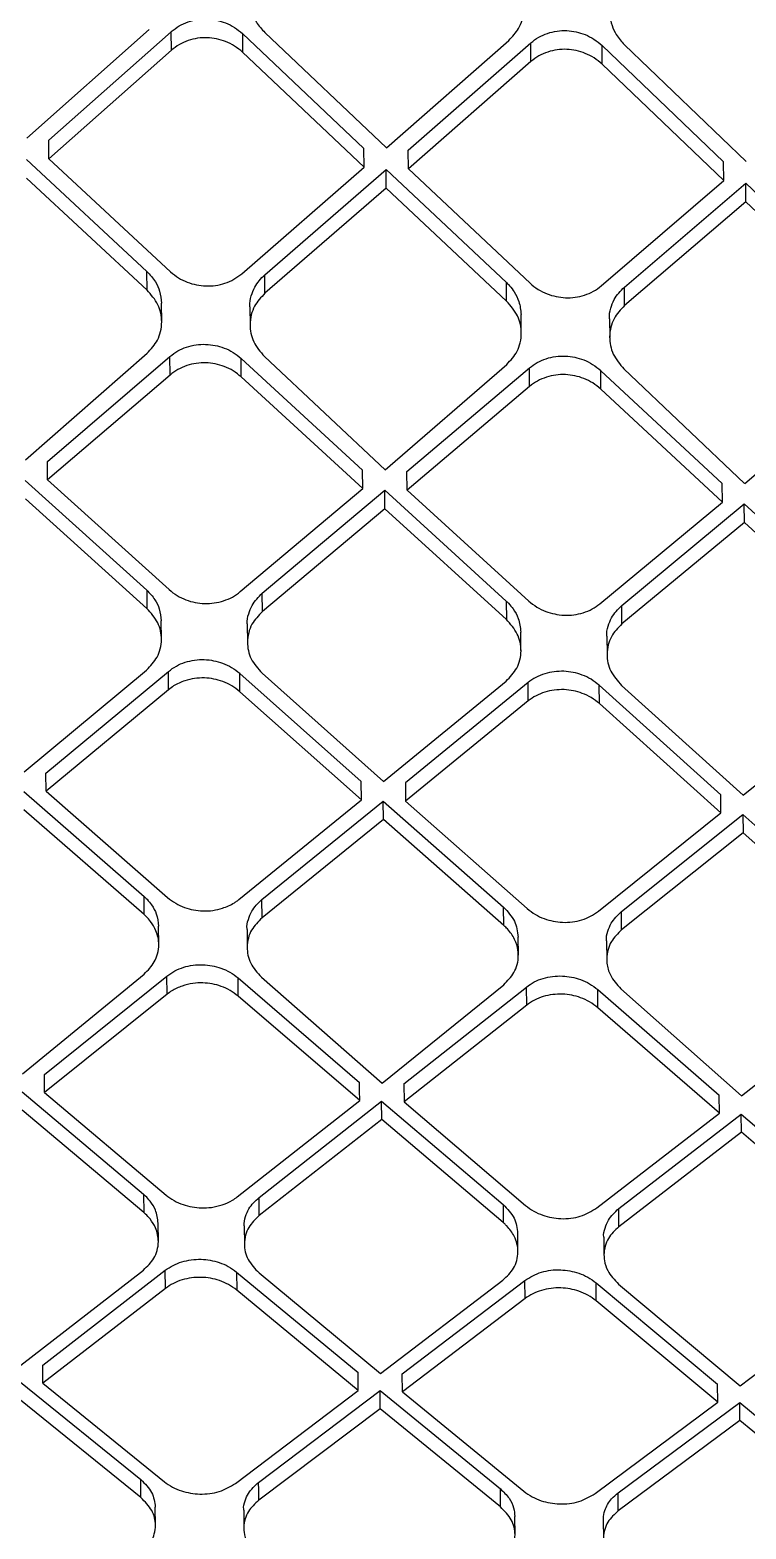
# Model space of a CAD drawing. Extents: x 832 to 912, y 781 to 934.
# Drawn here: x 853.12 to 853.832, y 879.4 to 880.889 of the extents above; entities that cross this region are included whole.
import ezdxf

# ---------------------------------------------------------------- set-up
doc = ezdxf.new("R2010")
doc.units = 0
doc.header["$MEASUREMENT"] = 0
doc.layers.add('1', color=4, linetype='Continuous')

# ---------------------------------------------------------------- blocks, each defined once
blk = doc.blocks.new('pillow top view')
at = {"layer": '1', "color": 3, "linetype": 'Continuous', "lineweight": 25}
for p, q in [((0.5849, -2.9684), (0.7107, -2.8654)), ((0.6065, -2.9712), (0.7323, -2.8685)), ((0.7318, -2.887), (0.7323, -2.8685)), ((0.8029, -2.8732), (0.8024, -2.8917)), ((0.8029, -2.8732), (0.919, -2.9922)), ((0.8252, -2.8731), (0.9413, -2.9923)), ((0.7318, -2.887), (0.606, -2.9897)), ((0.9184, -3.0107), (0.8024, -2.8917)), ((0.9413, -2.9923), (1.0671, -2.8905)), ((0.9629, -2.9954), (1.0887, -2.8938)), ((1.0881, -2.9124), (1.0887, -2.8939)), ((1.1587, -2.9179), (1.1593, -2.8993)), ((1.1593, -2.8993), (1.2753, -3.0197)), ((1.1815, -2.8994), (1.2976, -3.02)), ((1.0881, -2.9124), (0.9624, -3.0139)), ((1.2747, -3.0382), (1.1587, -2.9179)), ((0.606, -2.9897), (0.6065, -2.9712)), ((0.5837, -2.9898), (0.6987, -3.1055)), ((0.606, -2.9897), (0.7221, -3.1068)), ((0.9184, -3.0107), (0.919, -2.9922)), ((0.6982, -3.124), (0.5831, -3.0082)), ((0.9624, -3.0139), (0.9629, -2.9954)), ((0.7927, -3.1115), (0.9184, -3.0107)), ((0.8156, -3.1134), (0.9401, -3.0137)), ((0.9395, -3.0322), (0.9401, -3.0138)), ((0.9401, -3.0137), (1.0551, -3.1308)), ((0.9624, -3.0139), (1.0785, -3.1323)), ((1.2747, -3.0382), (1.2753, -3.0197)), ((0.9395, -3.0322), (0.815, -3.1318)), ((1.0545, -3.1492), (0.9395, -3.0322)), ((1.149, -3.1378), (1.2747, -3.0382)), ((1.1719, -3.1399), (1.2964, -3.0415)), ((1.2958, -3.06), (1.2964, -3.0415)), ((1.2964, -3.0415), (1.4113, -3.1599)), ((1.2958, -3.06), (1.1713, -3.1584)), ((1.4107, -3.1783), (1.2958, -3.06)), ((0.6982, -3.124), (0.6987, -3.1055)), ((0.815, -3.1318), (0.8156, -3.1134)), ((0.7114, -3.156), (0.712, -3.1376)), ((1.0545, -3.1492), (1.0551, -3.1308)), ((1.1713, -3.1584), (1.1719, -3.1399)), ((0.7995, -3.1446), (0.799, -3.163)), ((1.0677, -3.1815), (1.0683, -3.1631)), ((1.1559, -3.1709), (1.1553, -3.1894)), ((0.5708, -3.2878), (0.6957, -3.1868)), ((0.5925, -3.2903), (0.7182, -3.1909)), ((0.7176, -3.2093), (0.7182, -3.1909)), ((0.7882, -3.214), (0.7887, -3.1957)), ((0.7887, -3.1957), (0.9049, -3.3113)), ((0.8119, -3.1947), (0.9272, -3.3119)), ((0.7176, -3.2093), (0.5919, -3.3086)), ((0.9044, -3.3296), (0.7882, -3.214)), ((0.9272, -3.3119), (1.0521, -3.2121)), ((0.9488, -3.3145), (1.0745, -3.2164)), ((1.0739, -3.2348), (1.0745, -3.2164)), ((1.1445, -3.2403), (1.1451, -3.222)), ((1.1451, -3.222), (1.2612, -3.3389)), ((1.1682, -3.2212), (1.2834, -3.3397)), ((1.0739, -3.2348), (0.9483, -3.3328)), ((1.2606, -3.3572), (1.1445, -3.2403)), ((1.2835, -3.3397), (1.4083, -3.2413)), ((0.5919, -3.3086), (0.5925, -3.2903)), ((0.5696, -3.3082), (0.6859, -3.4218)), ((0.5919, -3.3086), (0.7081, -3.4223)), ((0.9044, -3.3296), (0.9049, -3.3113)), ((0.9483, -3.3328), (0.9488, -3.3145)), ((0.6853, -3.44), (0.5691, -3.3265)), ((0.7787, -3.4271), (0.9044, -3.3296)), ((0.8004, -3.4295), (0.926, -3.3322)), ((0.9255, -3.3505), (0.926, -3.3323)), ((0.926, -3.3322), (1.0422, -3.447)), ((0.9483, -3.3328), (1.0645, -3.4478)), ((0.9255, -3.3505), (0.7998, -3.4477)), ((1.0417, -3.4653), (0.9255, -3.3505)), ((1.2606, -3.3572), (1.2612, -3.3389)), ((1.135, -3.4533), (1.2606, -3.3572)), ((1.1567, -3.4559), (1.2823, -3.36)), ((1.2817, -3.3784), (1.2823, -3.3601)), ((1.2823, -3.36), (1.3985, -3.4761)), ((1.2817, -3.3784), (1.1561, -3.4742)), ((1.3979, -3.4943), (1.2817, -3.3784)), ((0.6859, -3.4218), (0.6853, -3.44)), ((0.7998, -3.4477), (0.8004, -3.4295)), ((0.6986, -3.4711), (0.6991, -3.4529)), ((1.0422, -3.447), (1.0417, -3.4653)), ((0.7844, -3.4596), (0.7838, -3.4779)), ((1.1561, -3.4742), (1.1567, -3.4559)), ((1.0549, -3.4965), (1.0555, -3.4783)), ((1.1407, -3.4859), (1.1402, -3.5041)), ((0.557, -3.5975), (0.6826, -3.5012)), ((0.5787, -3.5995), (0.7043, -3.5034)), ((0.7037, -3.5216), (0.7043, -3.5034)), ((0.7743, -3.5264), (0.7749, -3.5082)), ((0.7749, -3.5082), (0.8911, -3.6203)), ((0.7971, -3.5089), (0.9134, -3.6213)), ((0.7037, -3.5216), (0.5781, -3.6176)), ((0.8906, -3.6385), (0.7743, -3.5264)), ((0.9134, -3.6213), (1.0389, -3.5264)), ((1.0606, -3.5288), (0.9351, -3.6235)), ((1.0601, -3.547), (1.0606, -3.5289)), ((1.1306, -3.5525), (1.1312, -3.5343)), ((1.2474, -3.6477), (1.1312, -3.5343)), ((1.1534, -3.5353), (1.2697, -3.6489)), ((1.0601, -3.547), (0.9345, -3.6416)), ((1.2469, -3.6658), (1.1306, -3.5525)), ((1.2697, -3.6489), (1.3952, -3.5555)), ((0.5781, -3.6176), (0.5787, -3.5995)), ((0.5559, -3.6168), (0.6711, -3.7258)), ((0.5781, -3.6176), (0.6945, -3.7279)), ((0.8906, -3.6385), (0.8911, -3.6203)), ((0.9351, -3.6235), (0.9345, -3.6416)), ((0.6705, -3.7439), (0.5553, -3.635)), ((0.7651, -3.7326), (0.8906, -3.6385)), ((0.788, -3.7336), (0.9123, -3.6406)), ((0.9117, -3.6588), (0.9123, -3.6406)), ((0.9123, -3.6406), (1.0275, -3.7507)), ((0.9345, -3.6416), (1.0508, -3.7531)), ((1.2469, -3.6658), (1.2474, -3.6477)), ((0.9117, -3.6588), (0.7874, -3.7517)), ((1.0269, -3.7688), (0.9117, -3.6588)), ((1.1214, -3.7585), (1.2469, -3.6658)), ((1.1443, -3.7597), (1.2686, -3.6682)), ((1.2685, -3.6682), (1.268, -3.6863)), ((1.2686, -3.6682), (1.3837, -3.7794)), ((1.268, -3.6863), (1.1437, -3.7778)), ((1.3832, -3.7975), (1.268, -3.6863)), ((0.6705, -3.7439), (0.6711, -3.7258)), ((0.7874, -3.7517), (0.7879, -3.7336)), ((1.0269, -3.7688), (1.0275, -3.7507)), ((0.6838, -3.774), (0.6844, -3.7559)), ((0.772, -3.7627), (0.7714, -3.7808)), ((1.1437, -3.7778), (1.1443, -3.7597)), ((1.0402, -3.799), (1.0408, -3.7809)), ((1.1283, -3.7886), (1.1278, -3.8067)), ((0.5435, -3.8971), (0.6682, -3.8029)), ((0.5652, -3.8985), (0.6907, -3.8059)), ((0.6901, -3.8239), (0.6907, -3.8059)), ((0.7607, -3.8286), (0.7613, -3.8105)), ((0.7613, -3.8105), (0.8777, -3.919)), ((0.7844, -3.8105), (0.8999, -3.9205)), ((0.6901, -3.8239), (0.5646, -3.9165)), ((0.8771, -3.937), (0.7607, -3.8286)), ((0.8999, -3.9205), (1.0246, -3.8277)), ((0.9216, -3.9221), (1.0471, -3.8309)), ((1.0465, -3.8489), (1.0471, -3.8309)), ((1.1171, -3.8543), (1.1176, -3.8363)), ((1.1176, -3.8363), (1.234, -3.9458)), ((1.1407, -3.8366), (1.2562, -3.9475)), ((1.0465, -3.8489), (0.9211, -3.9401)), ((1.2334, -3.9638), (1.1171, -3.8543)), ((1.2562, -3.9475), (1.3808, -3.8562)), ((0.5646, -3.9165), (0.5652, -3.8985)), ((0.6589, -4.0216), (0.5424, -3.9153)), ((0.5646, -3.9165), (0.6811, -4.0232)), ((0.9216, -3.9221), (0.9211, -3.9401)), ((0.6583, -4.0396), (0.5419, -3.9333)), ((0.7517, -4.0277), (0.8771, -3.937)), ((0.7734, -4.0291), (0.8988, -3.9386)), ((0.8983, -3.9566), (0.8988, -3.9386)), ((0.8988, -3.9386), (1.0153, -4.046)), ((0.9211, -3.9401), (1.0375, -4.0477)), ((1.2334, -3.9638), (1.234, -3.9458)), ((0.8983, -3.9566), (0.7729, -4.047)), ((1.0147, -4.0639), (0.8983, -3.9566)), ((1.1081, -4.053), (1.2334, -3.9638)), ((1.1298, -4.0545), (1.2551, -3.9656)), ((1.2546, -3.9836), (1.2551, -3.9656)), ((1.2551, -3.9656), (1.3715, -4.0739)), ((1.2546, -3.9836), (1.1292, -4.0725)), ((1.371, -4.0918), (1.2546, -3.9836)), ((0.6589, -4.0216), (0.6583, -4.0396)), ((0.7729, -4.047), (0.7734, -4.0291)), ((0.6717, -4.0687), (0.6722, -4.0507)), ((1.0153, -4.046), (1.0147, -4.0639)), ((0.7575, -4.0572), (0.7569, -4.0751)), ((1.1292, -4.0725), (1.1298, -4.0545)), ((1.028, -4.093), (1.0286, -4.0751)), ((1.1138, -4.0824), (1.1133, -4.1004)), ((0.5303, -4.1862), (0.6557, -4.0967)), ((0.5521, -4.1871), (0.6774, -4.0978)), ((0.6769, -4.1158), (0.6774, -4.0978)), ((0.748, -4.1024), (0.7475, -4.1203)), ((0.748, -4.1024), (0.8646, -4.2069)), ((0.7703, -4.1041), (0.8868, -4.2089)), ((0.6769, -4.1158), (0.5515, -4.205)), ((0.864, -4.2249), (0.7475, -4.1203)), ((0.8868, -4.2089), (1.0121, -4.1209)), ((0.9085, -4.21), (1.0338, -4.1222)), ((1.0333, -4.1401), (1.0338, -4.1222)), ((1.0333, -4.1401), (0.9079, -4.2279)), ((1.1038, -4.1453), (1.1044, -4.1274)), ((1.1044, -4.1274), (1.2209, -4.2328)), ((1.1266, -4.1294), (1.2431, -4.2351)), ((1.2203, -4.2507), (1.1038, -4.1453)), ((1.2431, -4.2351), (1.3684, -4.1486)), ((0.5515, -4.205), (0.5521, -4.1871)), ((0.5293, -4.2032), (0.6448, -4.3046)), ((0.5515, -4.205), (0.6681, -4.3077)), ((0.864, -4.2249), (0.8646, -4.2069)), ((0.9079, -4.2279), (0.9085, -4.21)), ((0.6442, -4.3225), (0.5287, -4.2211)), ((0.7387, -4.3121), (0.864, -4.2249)), ((0.7616, -4.312), (0.8857, -4.2258)), ((0.8852, -4.2437), (0.8857, -4.2259)), ((0.8857, -4.2258), (1.0012, -4.3281)), ((0.9079, -4.2279), (1.0245, -4.3314)), ((0.8852, -4.2437), (0.7611, -4.3298)), ((1.0006, -4.346), (0.8852, -4.2437)), ((1.2203, -4.2507), (1.2209, -4.2328)), ((1.0951, -4.3365), (1.2203, -4.2507)), ((1.118, -4.3365), (1.2421, -4.2519)), ((1.2415, -4.2698), (1.2421, -4.2519)), ((1.2421, -4.2519), (1.3575, -4.3549)), ((1.2415, -4.2698), (1.1174, -4.3544)), ((1.3569, -4.3728), (1.2415, -4.2698)), ((0.6442, -4.3225), (0.6448, -4.3046)), ((0.6576, -4.3504), (0.6581, -4.3326)), ((1.0006, -4.346), (1.0012, -4.3281)), ((0.7457, -4.339), (0.7452, -4.3568)), ((1.1174, -4.3544), (1.118, -4.3365)), ((1.014, -4.374), (1.0146, -4.3559)), ((1.1021, -4.3635), (1.1016, -4.3811))]:
    blk.add_line(p, q, dxfattribs=at)
at = {"layer": '1', "color": 3, "linetype": 'Continuous', "lineweight": 25, "flags": 128}
for points in [[(0.8771, -3.937), (0.8774, -3.9269), (0.8777, -3.919)], [(0.7611, -4.3298), (0.7614, -4.3198), (0.7616, -4.312)]]:
    blk.add_lwpolyline(points, dxfattribs=at)
at = {"layer": '1', "color": 3, "linetype": 'Continuous', "lineweight": 25}
for points, knots in [([(0.8217, -2.8143), (0.8192, -2.818), (0.8131, -2.827), (0.8108, -2.8441), (0.8152, -2.8609), (0.8223, -2.8696), (0.8252, -2.8731)], [0, 0, 0, 0, 0.2075165, 0.5001133, 0.7984188, 1, 1, 1, 1]), ([(1.0671, -2.8905), (1.0707, -2.8869), (1.0788, -2.8788), (1.0837, -2.8634), (1.083, -2.8492), (1.0796, -2.8394), (1.0765, -2.8339), (1.0749, -2.8315), (1.0745, -2.8308), (1.0743, -2.8307), (1.0743, -2.8306), (1.0743, -2.8306)], [0, 0, 0, 0, 0.226794, 0.500164, 0.715811, 0.871133, 0.965917, 0.99055, 0.99718, 0.999639, 1, 1, 1, 1]), ([(1.1804, -2.8379), (1.1773, -2.8418), (1.1702, -2.8508), (1.1674, -2.866), (1.1695, -2.8793), (1.1738, -2.89), (1.1787, -2.896), (1.1815, -2.8994)], [0, 0, 0, 0, 0.2137607, 0.4987735, 0.6726816, 0.8142752, 1, 1, 1, 1]), ([(0.7323, -2.8684), (0.735, -2.8666), (0.7401, -2.8628), (0.7493, -2.8592), (0.7588, -2.8573), (0.7715, -2.857), (0.7842, -2.8603), (0.7956, -2.8665), (0.8005, -2.8709), (0.8029, -2.8732)], [0, 0, 0, 0, 0.130186, 0.256888, 0.380534, 0.501605, 0.738619, 0.866262, 1, 1, 1, 1]), ([(0.8024, -2.8917), (0.7999, -2.8895), (0.795, -2.885), (0.7836, -2.8788), (0.7709, -2.8756), (0.7582, -2.8758), (0.7487, -2.8778), (0.7396, -2.8814), (0.7344, -2.8851), (0.7318, -2.887)], [0, 0, 0, 0, 0.133939, 0.261716, 0.498972, 0.619816, 0.743408, 0.870003, 1, 1, 1, 1]), ([(1.0887, -2.8938), (1.0913, -2.892), (1.0965, -2.8883), (1.1056, -2.8848), (1.1151, -2.8829), (1.1279, -2.8828), (1.1405, -2.8862), (1.1519, -2.8925), (1.1568, -2.897), (1.1593, -2.8993)], [0, 0, 0, 0, 0.129322, 0.25566, 0.379432, 0.501118, 0.737156, 0.865221, 1, 1, 1, 1]), ([(1.1587, -2.9179), (1.1562, -2.9156), (1.1513, -2.9111), (1.14, -2.9048), (1.1273, -2.9014), (1.1146, -2.9015), (1.105, -2.9033), (1.0959, -2.9069), (1.0907, -2.9105), (1.0881, -2.9124)], [0, 0, 0, 0, 0.134747, 0.262817, 0.498877, 0.620396, 0.744262, 0.870659, 1, 1, 1, 1]), ([(0.6987, -3.1055), (0.7016, -3.109), (0.7068, -3.1152), (0.7113, -3.1263), (0.7117, -3.1336), (0.7119, -3.1376)], [0, 0, 0, 0, 0.36536, 0.650899, 1, 1, 1, 1]), ([(0.7221, -3.1068), (0.7246, -3.109), (0.7294, -3.1134), (0.7408, -3.1194), (0.7536, -3.1226), (0.7664, -3.1224), (0.7759, -3.1205), (0.785, -3.117), (0.7901, -3.1134), (0.7927, -3.1116)], [0, 0, 0, 0, 0.13301, 0.260494, 0.498739, 0.620925, 0.744972, 0.871225, 1, 1, 1, 1]), ([(0.6957, -3.1868), (0.6997, -3.1828), (0.706, -3.1765), (0.7103, -3.1656), (0.7122, -3.1537), (0.7097, -3.1385), (0.702, -3.1288), (0.6982, -3.124)], [0, 0, 0, 0, 0.230748, 0.361084, 0.501214, 0.750881, 1, 1, 1, 1]), ([(0.7996, -3.1446), (0.7996, -3.1444), (0.7992, -3.1408), (0.8011, -3.1342), (0.8054, -3.1233), (0.8117, -3.1172), (0.8156, -3.1134)], [0, 0, 0, 0, 0.016367, 0.307609, 0.568872, 1, 1, 1, 1]), ([(0.815, -3.1318), (0.811, -3.1358), (0.8047, -3.142), (0.8002, -3.1529), (0.7982, -3.1648), (0.8005, -3.18), (0.8081, -3.1898), (0.8119, -3.1947)], [0, 0, 0, 0, 0.229382, 0.36013, 0.5014, 0.750964, 1, 1, 1, 1]), ([(1.0551, -3.1308), (1.0561, -3.1319), (1.0589, -3.1349), (1.0632, -3.1413), (1.0676, -3.1509), (1.068, -3.1587), (1.0683, -3.1631)], [0, 0, 0, 0, 0.120119, 0.32746, 0.621767, 1, 1, 1, 1]), ([(1.0784, -3.1323), (1.0809, -3.1346), (1.0858, -3.139), (1.0972, -3.1452), (1.1099, -3.1485), (1.1227, -3.1484), (1.1322, -3.1466), (1.1413, -3.1432), (1.1464, -3.1396), (1.149, -3.1378)], [0, 0, 0, 0, 0.133888, 0.261652, 0.498542, 0.621594, 0.745955, 0.871969, 1, 1, 1, 1]), ([(1.1559, -3.1709), (1.1559, -3.1708), (1.1555, -3.1672), (1.1574, -3.1607), (1.1616, -3.1498), (1.1679, -3.1437), (1.1719, -3.1399)], [0, 0, 0, 0, 0.0149, 0.302104, 0.562202, 1, 1, 1, 1]), ([(1.0521, -3.2121), (1.0561, -3.2081), (1.0624, -3.2019), (1.0667, -3.1909), (1.0685, -3.1791), (1.0661, -3.1639), (1.0584, -3.1541), (1.0545, -3.1492)], [0, 0, 0, 0, 0.232815, 0.362688, 0.501391, 0.750887, 1, 1, 1, 1]), ([(1.1713, -3.1584), (1.1673, -3.1623), (1.1609, -3.1685), (1.1565, -3.1794), (1.1545, -3.1913), (1.1568, -3.2065), (1.1644, -3.2163), (1.1682, -3.2212)], [0, 0, 0, 0, 0.231498, 0.361776, 0.501525, 0.750964, 1, 1, 1, 1]), ([(0.7181, -3.1909), (0.7208, -3.1891), (0.7259, -3.1854), (0.735, -3.182), (0.7445, -3.1801), (0.7572, -3.1799), (0.7699, -3.183), (0.7814, -3.1891), (0.7862, -3.1934), (0.7887, -3.1956)], [0, 0, 0, 0, 0.1294423, 0.2558336, 0.3794988, 0.5007953, 0.7379959, 0.8659098, 1, 1, 1, 1]), ([(0.7882, -3.214), (0.7857, -3.2118), (0.7808, -3.2075), (0.7694, -3.2014), (0.7567, -3.1983), (0.744, -3.1985), (0.7345, -3.2004), (0.7253, -3.2038), (0.7202, -3.2074), (0.7176, -3.2093)], [0, 0, 0, 0, 0.134043, 0.261938, 0.499038, 0.620283, 0.744039, 0.870512, 1, 1, 1, 1]), ([(1.0745, -3.2164), (1.0771, -3.2146), (1.0822, -3.2111), (1.0914, -3.2077), (1.1009, -3.2059), (1.1136, -3.2058), (1.1263, -3.2091), (1.1377, -3.2153), (1.1426, -3.2197), (1.1451, -3.2219)], [0, 0, 0, 0, 0.128769, 0.255026, 0.379099, 0.501366, 0.736919, 0.865055, 1, 1, 1, 1]), ([(1.1445, -3.2403), (1.142, -3.2381), (1.1371, -3.2337), (1.1257, -3.2275), (1.113, -3.2242), (1.1003, -3.2243), (1.0908, -3.2261), (1.0817, -3.2295), (1.0765, -3.233), (1.0739, -3.2348)], [0, 0, 0, 0, 0.135058, 0.263306, 0.499029, 0.621027, 0.745085, 0.871307, 1, 1, 1, 1]), ([(0.6859, -3.4218), (0.6887, -3.425), (0.6938, -3.4309), (0.6984, -3.4416), (0.6989, -3.4489), (0.6991, -3.4529)], [0, 0, 0, 0, 0.34815, 0.640643, 1, 1, 1, 1]), ([(0.7081, -3.4223), (0.7106, -3.4245), (0.7155, -3.4287), (0.7269, -3.4347), (0.7428, -3.4386), (0.7591, -3.4368), (0.771, -3.4324), (0.7761, -3.4289), (0.7787, -3.4271)], [0, 0, 0, 0, 0.133192, 0.260903, 0.499511, 0.745455, 0.871679, 1, 1, 1, 1]), ([(0.6826, -3.5012), (0.6867, -3.4973), (0.693, -3.4913), (0.6974, -3.4806), (0.6994, -3.4691), (0.697, -3.4542), (0.6892, -3.4448), (0.6853, -3.44)], [0, 0, 0, 0, 0.232402, 0.362313, 0.501127, 0.750673, 1, 1, 1, 1]), ([(0.7845, -3.4596), (0.7844, -3.4595), (0.784, -3.4561), (0.7859, -3.4497), (0.7902, -3.4391), (0.7965, -3.4332), (0.8004, -3.4295)], [0, 0, 0, 0, 0.011431, 0.302534, 0.56455, 1, 1, 1, 1]), ([(0.7998, -3.4477), (0.7958, -3.4516), (0.7895, -3.4576), (0.785, -3.4683), (0.7831, -3.4799), (0.7854, -3.4947), (0.7932, -3.5042), (0.7971, -3.5089)], [0, 0, 0, 0, 0.230353, 0.360824, 0.501255, 0.750753, 1, 1, 1, 1]), ([(1.0422, -3.447), (1.0425, -3.4473), (1.0432, -3.448), (1.0456, -3.4506), (1.0497, -3.456), (1.0546, -3.4656), (1.0551, -3.4737), (1.0554, -3.4783)], [0, 0, 0, 0, 0.028254, 0.084643, 0.281428, 0.590128, 1, 1, 1, 1]), ([(1.0645, -3.4478), (1.067, -3.45), (1.0719, -3.4543), (1.0833, -3.4603), (1.096, -3.4636), (1.1088, -3.4635), (1.1183, -3.4618), (1.1274, -3.4585), (1.1325, -3.4551), (1.135, -3.4533)], [0, 0, 0, 0, 0.134104, 0.262014, 0.498734, 0.622348, 0.746924, 0.872727, 1, 1, 1, 1]), ([(1.0389, -3.5264), (1.0431, -3.5225), (1.0494, -3.5165), (1.0538, -3.5058), (1.0557, -3.4944), (1.0533, -3.4796), (1.0455, -3.47), (1.0417, -3.4653)], [0, 0, 0, 0, 0.234648, 0.36403, 0.501208, 0.750628, 1, 1, 1, 1]), ([(1.1408, -3.4859), (1.1408, -3.4858), (1.1403, -3.4824), (1.1422, -3.4761), (1.1464, -3.4656), (1.1527, -3.4596), (1.1567, -3.4559)], [0, 0, 0, 0, 0.010217, 0.296711, 0.557403, 1, 1, 1, 1]), ([(1.1561, -3.4742), (1.1521, -3.4781), (1.1457, -3.4841), (1.1413, -3.4947), (1.1394, -3.5062), (1.1418, -3.5211), (1.1495, -3.5306), (1.1534, -3.5353)], [0, 0, 0, 0, 0.232765, 0.362662, 0.501337, 0.750701, 1, 1, 1, 1]), ([(0.7043, -3.5034), (0.7069, -3.5017), (0.712, -3.4982), (0.724, -3.4937), (0.7402, -3.492), (0.756, -3.4959), (0.7674, -3.5018), (0.7724, -3.506), (0.7749, -3.5081)], [0, 0, 0, 0, 0.129194, 0.255729, 0.500551, 0.737571, 0.86567, 1, 1, 1, 1]), ([(0.7743, -3.5264), (0.7718, -3.5242), (0.7669, -3.52), (0.7554, -3.5141), (0.7426, -3.511), (0.7298, -3.5112), (0.7192, -3.5133), (0.7103, -3.5168), (0.7054, -3.5204), (0.7037, -3.5216)], [0, 0, 0, 0, 0.134347, 0.262457, 0.499533, 0.624257, 0.749565, 0.914835, 1, 1, 1, 1]), ([(1.1312, -3.5343), (1.1287, -3.5321), (1.1237, -3.5278), (1.1123, -3.5219), (1.0965, -3.5179), (1.0803, -3.5194), (1.0683, -3.5237), (1.0632, -3.5271), (1.0606, -3.5288)], [0, 0, 0, 0, 0.135689, 0.264242, 0.499477, 0.745528, 0.871728, 1, 1, 1, 1]), ([(1.1306, -3.5525), (1.1281, -3.5503), (1.1231, -3.546), (1.1117, -3.5401), (1.0959, -3.5361), (1.0797, -3.5376), (1.0678, -3.5419), (1.0626, -3.5453), (1.06, -3.547)], [0, 0, 0, 0, 0.135745, 0.264377, 0.499805, 0.74558, 0.871783, 1, 1, 1, 1]), ([(0.6711, -3.7258), (0.6721, -3.7268), (0.6748, -3.7296), (0.6791, -3.7354), (0.6836, -3.7445), (0.6841, -3.7518), (0.6844, -3.7559)], [0, 0, 0, 0, 0.115449, 0.321808, 0.618852, 1, 1, 1, 1]), ([(0.6945, -3.7279), (0.697, -3.73), (0.7019, -3.7341), (0.7133, -3.7399), (0.7261, -3.7429), (0.739, -3.7427), (0.7498, -3.7406), (0.758, -3.7373), (0.7631, -3.7342), (0.7646, -3.733), (0.7651, -3.7326)], [0, 0, 0, 0, 0.13312, 0.26075, 0.499021, 0.624467, 0.749569, 0.924931, 0.974989, 1, 1, 1, 1]), ([(0.7721, -3.7627), (0.7721, -3.7625), (0.7716, -3.7592), (0.7735, -3.753), (0.7778, -3.7428), (0.784, -3.7371), (0.7879, -3.7336)], [0, 0, 0, 0, 0.018074, 0.304312, 0.563652, 1, 1, 1, 1]), ([(0.6682, -3.8029), (0.6721, -3.7992), (0.6783, -3.7934), (0.6827, -3.7832), (0.6845, -3.7727), (0.6827, -3.7615), (0.6777, -3.752), (0.6736, -3.7469), (0.6714, -3.7447), (0.6708, -3.7441), (0.6706, -3.7439), (0.6705, -3.7439)], [0, 0, 0, 0, 0.225112, 0.356499, 0.500198, 0.714219, 0.869069, 0.964376, 0.98966, 0.998802, 1, 1, 1, 1]), ([(0.7874, -3.7517), (0.7834, -3.7554), (0.7771, -3.7612), (0.7726, -3.7714), (0.7707, -3.7825), (0.7729, -3.7968), (0.7806, -3.806), (0.7844, -3.8105)], [0, 0, 0, 0, 0.231794, 0.36187, 0.501099, 0.750547, 1, 1, 1, 1]), ([(1.0275, -3.7507), (1.0314, -3.7554), (1.0393, -3.7646), (1.0403, -3.7755), (1.0407, -3.781)], [0, 0, 0, 0, 0.503256, 1, 1, 1, 1]), ([(1.0508, -3.7531), (1.0533, -3.7552), (1.0583, -3.7594), (1.0697, -3.7652), (1.0856, -3.7692), (1.1018, -3.7677), (1.1137, -3.7635), (1.1188, -3.7602), (1.1214, -3.7585)], [0, 0, 0, 0, 0.134599, 0.262841, 0.49957, 0.747681, 0.87339, 1, 1, 1, 1]), ([(1.1285, -3.7886), (1.1284, -3.7884), (1.1278, -3.7851), (1.1299, -3.779), (1.134, -3.7689), (1.1403, -3.7633), (1.1443, -3.7597)], [0, 0, 0, 0, 0.021748, 0.301578, 0.558167, 1, 1, 1, 1]), ([(1.0246, -3.8277), (1.0285, -3.824), (1.0347, -3.8183), (1.0391, -3.8081), (1.0402, -3.8017), (1.0402, -3.7969), (1.0399, -3.7915), (1.0376, -3.7828), (1.0324, -3.7746), (1.0283, -3.77), (1.027, -3.7689), (1.0269, -3.7688)], [0, 0, 0, 0, 0.228485, 0.358993, 0.500103, 0.526965, 0.577616, 0.749738, 0.930049, 0.992882, 1, 1, 1, 1]), ([(1.1437, -3.7778), (1.1398, -3.7814), (1.1335, -3.7871), (1.129, -3.7972), (1.128, -3.8031), (1.1278, -3.8062), (1.1278, -3.8063), (1.1278, -3.8067), (1.1277, -3.8081), (1.1279, -3.8134), (1.1302, -3.824), (1.1369, -3.832), (1.1407, -3.8366)], [0, 0, 0, 0, 0.226997, 0.358112, 0.500724, 0.501309, 0.50236, 0.505894, 0.518535, 0.566229, 0.750751, 1, 1, 1, 1]), ([(0.6907, -3.8059), (0.6933, -3.8042), (0.6984, -3.8008), (0.7104, -3.7965), (0.7265, -3.7949), (0.7423, -3.7986), (0.7538, -3.8043), (0.7588, -3.8084), (0.7613, -3.8105)], [0, 0, 0, 0, 0.128637, 0.255004, 0.500331, 0.736824, 0.865151, 1, 1, 1, 1]), ([(0.7607, -3.8286), (0.7582, -3.8265), (0.7532, -3.8224), (0.7418, -3.8167), (0.729, -3.8137), (0.7157, -3.8139), (0.705, -3.8161), (0.6963, -3.8195), (0.6917, -3.8228), (0.6901, -3.8239)], [0, 0, 0, 0, 0.134847, 0.263169, 0.499653, 0.624605, 0.768982, 0.919275, 1, 1, 1, 1]), ([(1.0471, -3.8309), (1.0496, -3.8292), (1.0547, -3.8259), (1.0667, -3.8218), (1.0828, -3.8203), (1.0986, -3.8242), (1.1101, -3.8299), (1.1151, -3.8341), (1.1176, -3.8363)], [0, 0, 0, 0, 0.127502, 0.253481, 0.500221, 0.734578, 0.863488, 1, 1, 1, 1]), ([(1.1171, -3.8543), (1.1145, -3.8522), (1.1095, -3.848), (1.098, -3.8422), (1.0822, -3.8384), (1.0661, -3.8398), (1.0542, -3.844), (1.0491, -3.8473), (1.0465, -3.8489)], [0, 0, 0, 0, 0.136588, 0.265563, 0.499935, 0.746427, 0.872415, 1, 1, 1, 1]), ([(0.6721, -4.0507), (0.6718, -4.0463), (0.6712, -4.0386), (0.6661, -4.0295), (0.6619, -4.0246), (0.6597, -4.0224), (0.6591, -4.0219), (0.659, -4.0217), (0.6589, -4.0217), (0.6589, -4.0216)], [0, 0, 0, 0, 0.42186, 0.735928, 0.928755, 0.979626, 0.993594, 0.997742, 1, 1, 1, 1]), ([(0.6811, -4.0232), (0.6836, -4.0252), (0.6885, -4.0292), (0.7, -4.0347), (0.7128, -4.0376), (0.7262, -4.0374), (0.7369, -4.0353), (0.7456, -4.032), (0.7501, -4.0288), (0.7517, -4.0277)], [0, 0, 0, 0, 0.133342, 0.261111, 0.49921, 0.624877, 0.769794, 0.920431, 1, 1, 1, 1]), ([(0.7576, -4.0572), (0.7575, -4.057), (0.7571, -4.0538), (0.759, -4.0479), (0.7632, -4.0381), (0.7695, -4.0325), (0.7734, -4.0291)], [0, 0, 0, 0, 0.013383, 0.298829, 0.558686, 1, 1, 1, 1]), ([(0.6557, -4.0967), (0.6597, -4.0932), (0.666, -4.0876), (0.6705, -4.0777), (0.6724, -4.0675), (0.6705, -4.0565), (0.6654, -4.0473), (0.6612, -4.0423), (0.6591, -4.0403), (0.6585, -4.0398), (0.6584, -4.0397), (0.6583, -4.0396), (0.6583, -4.0396), (0.6583, -4.0396), (0.6583, -4.0396)], [0, 0, 0, 0, 0.227876, 0.35855, 0.5001, 0.718045, 0.87423, 0.968267, 0.99194, 0.997922, 0.999433, 0.999845, 0.999966, 1, 1, 1, 1]), ([(0.7729, -4.047), (0.7688, -4.0507), (0.7625, -4.0563), (0.7581, -4.0662), (0.7562, -4.077), (0.7586, -4.0908), (0.7664, -4.0997), (0.7703, -4.1041)], [0, 0, 0, 0, 0.232974, 0.362693, 0.500917, 0.750371, 1, 1, 1, 1]), ([(1.0153, -4.046), (1.0193, -4.0504), (1.0272, -4.0593), (1.0281, -4.0699), (1.0285, -4.0751)], [0, 0, 0, 0, 0.506398, 1, 1, 1, 1]), ([(1.0375, -4.0477), (1.04, -4.0498), (1.045, -4.0539), (1.0565, -4.0595), (1.0723, -4.0632), (1.0921, -4.0618), (1.1027, -4.056), (1.1081, -4.053)], [0, 0, 0, 0, 0.135366, 0.264011, 0.500397, 0.749957, 1, 1, 1, 1]), ([(1.0121, -4.1209), (1.0162, -4.1173), (1.0225, -4.1118), (1.0269, -4.1019), (1.0289, -4.0912), (1.0264, -4.0789), (1.0203, -4.0696), (1.0163, -4.0654), (1.0151, -4.0642), (1.0148, -4.064), (1.0147, -4.0639)], [0, 0, 0, 0, 0.231757, 0.361586, 0.500453, 0.749333, 0.932586, 0.980838, 0.997938, 1, 1, 1, 1]), ([(1.1139, -4.0824), (1.1139, -4.0823), (1.1133, -4.0792), (1.1153, -4.0734), (1.1194, -4.0635), (1.1257, -4.058), (1.1298, -4.0545)], [0, 0, 0, 0, 0.01188, 0.292357, 0.550816, 1, 1, 1, 1]), ([(1.1292, -4.0725), (1.1252, -4.076), (1.1189, -4.0815), (1.1145, -4.0914), (1.1131, -4.0989), (1.1135, -4.1071), (1.1163, -4.1177), (1.1227, -4.125), (1.1266, -4.1294)], [0, 0, 0, 0, 0.229045, 0.35955, 0.500438, 0.590364, 0.75061, 1, 1, 1, 1]), ([(0.6774, -4.0978), (0.68, -4.0962), (0.6851, -4.093), (0.697, -4.0889), (0.7131, -4.0873), (0.7289, -4.0908), (0.7405, -4.0963), (0.7455, -4.1003), (0.748, -4.1024)], [0, 0, 0, 0, 0.127556, 0.253445, 0.499376, 0.734691, 0.863694, 1, 1, 1, 1]), ([(0.7475, -4.1203), (0.7449, -4.1183), (0.7399, -4.1143), (0.7284, -4.1088), (0.7126, -4.1052), (0.6965, -4.1068), (0.6846, -4.1109), (0.6795, -4.1141), (0.6769, -4.1158)], [0, 0, 0, 0, 0.135959, 0.264731, 0.500043, 0.745727, 0.871903, 1, 1, 1, 1]), ([(1.0338, -4.1222), (1.0392, -4.1192), (1.0498, -4.1134), (1.0695, -4.1121), (1.0852, -4.1157), (1.0968, -4.1212), (1.1018, -4.1253), (1.1044, -4.1274)], [0, 0, 0, 0, 0.251363, 0.499327, 0.732105, 0.861765, 1, 1, 1, 1]), ([(1.1038, -4.1453), (1.1012, -4.1432), (1.0962, -4.1392), (1.0847, -4.1336), (1.0689, -4.13), (1.0528, -4.1314), (1.0409, -4.1354), (1.0358, -4.1385), (1.0333, -4.1401)], [0, 0, 0, 0, 0.138138, 0.267663, 0.500054, 0.747402, 0.873176, 1, 1, 1, 1]), ([(0.6448, -4.3046), (0.6488, -4.3089), (0.6567, -4.3174), (0.6576, -4.3276), (0.6581, -4.3326)], [0, 0, 0, 0, 0.504427, 1, 1, 1, 1]), ([(0.6681, -4.3077), (0.6706, -4.3096), (0.6756, -4.3135), (0.6871, -4.3188), (0.703, -4.3222), (0.7228, -4.3207), (0.7334, -4.315), (0.7387, -4.3121)], [0, 0, 0, 0, 0.13417, 0.262467, 0.500573, 0.749972, 1, 1, 1, 1]), ([(0.7459, -4.339), (0.7459, -4.3387), (0.7452, -4.3356), (0.7473, -4.3299), (0.7514, -4.3206), (0.7577, -4.3153), (0.7616, -4.312)], [0, 0, 0, 0, 0.024195, 0.302682, 0.558423, 1, 1, 1, 1]), ([(0.642, -4.3772), (0.646, -4.3737), (0.6522, -4.3683), (0.6565, -4.3588), (0.6583, -4.3485), (0.6559, -4.3352), (0.6481, -4.3267), (0.6442, -4.3225)], [0, 0, 0, 0, 0.231672, 0.36164, 0.500767, 0.750198, 1, 1, 1, 1]), ([(0.7611, -4.3298), (0.7571, -4.3332), (0.7509, -4.3385), (0.7464, -4.348), (0.7452, -4.3539), (0.7451, -4.3583), (0.7454, -4.3634), (0.7478, -4.373), (0.7544, -4.3802), (0.7582, -4.3844)], [0, 0, 0, 0, 0.22781, 0.358574, 0.500296, 0.526681, 0.57727, 0.750501, 1, 1, 1, 1]), ([(1.0012, -4.3281), (1.0042, -4.3312), (1.0099, -4.3371), (1.0141, -4.3469), (1.0143, -4.3531), (1.0144, -4.3559)], [0, 0, 0, 0, 0.377188, 0.718815, 1, 1, 1, 1]), ([(1.0245, -4.3314), (1.0271, -4.3334), (1.0321, -4.3374), (1.0436, -4.3428), (1.0595, -4.3463), (1.0792, -4.3449), (1.0898, -4.3393), (1.0951, -4.3365)], [0, 0, 0, 0, 0.136585, 0.265711, 0.500585, 0.751971, 1, 1, 1, 1]), ([(0.9985, -4.4004), (1.0025, -4.397), (1.0087, -4.3916), (1.0129, -4.3821), (1.0147, -4.372), (1.0123, -4.3587), (1.0045, -4.3502), (1.0006, -4.346)], [0, 0, 0, 0, 0.235641, 0.364616, 0.500744, 0.750149, 1, 1, 1, 1]), ([(1.1023, -4.3635), (1.1023, -4.3628), (1.102, -4.3595), (1.1043, -4.3521), (1.1094, -4.3432), (1.1156, -4.3384), (1.118, -4.3365)], [0, 0, 0, 0, 0.063804, 0.328386, 0.740775, 1, 1, 1, 1]), ([(1.1174, -4.3544), (1.1134, -4.3578), (1.1072, -4.3631), (1.1028, -4.3725), (1.1008, -4.3827), (1.1031, -4.396), (1.1108, -4.4045), (1.1146, -4.4087)], [0, 0, 0, 0, 0.232651, 0.362403, 0.500807, 0.750199, 1, 1, 1, 1])]:
    blk.add_open_spline(points, degree=3, knots=knots, dxfattribs=at)
blk = doc.blocks.new('2026 SOVEREIGN HL')
at = {"layer": '1', "rotation": 2.284948898486966}
blk.add_blockref('pillow top view', (20.6854, 86.6293), dxfattribs=at)

msp = doc.modelspace()

# ---------------------------------------------------------------- block references
at = {"layer": '1'}
msp.add_blockref('2026 SOVEREIGN HL', (831.7292, 797.0948), dxfattribs=at)

doc.saveas('drawing.dxf')
